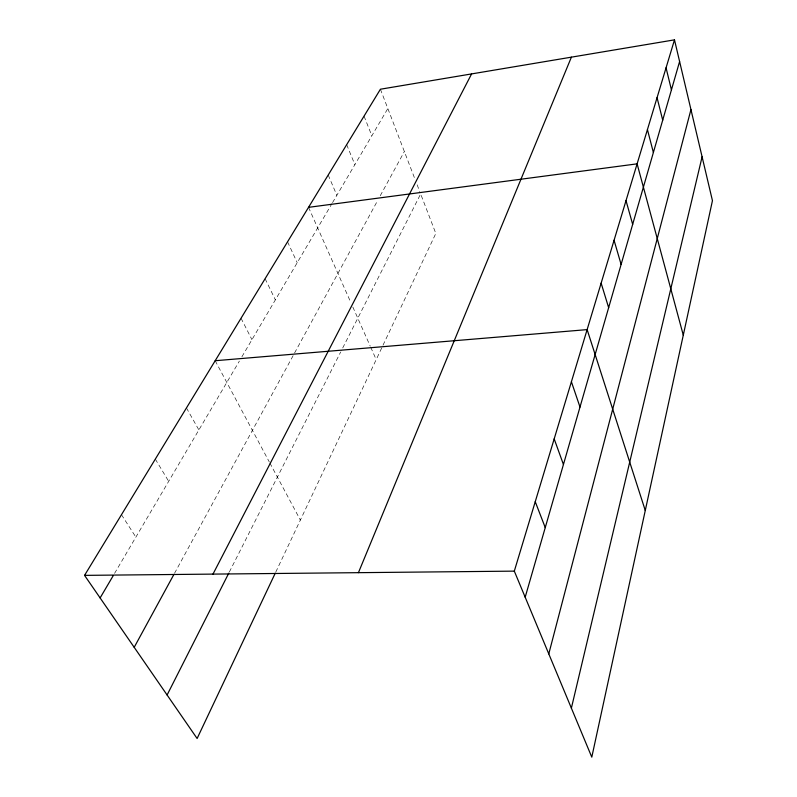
<?xml version="1.0" encoding="UTF-8"?>
<svg xmlns="http://www.w3.org/2000/svg" width="797" height="797" viewBox="0 0 797 797"><rect width="100%" height="100%" fill="white"/><g stroke="black" fill="none" stroke-linecap="round" stroke-linejoin="round"><path stroke-width="0.6" stroke-dasharray="3.98 2.99" d="M275.782 572.067L382.48 346.326M382.998 345.221L435.829 233.451L420.657 193.96L341.255 350.869M229.327 572.057L340.698 351.955M174.493 573.352L377.858 200.147M380.239 195.773L404.358 151.53M114.549 573.402L239.379 361.071M241.889 356.797L331.911 203.693M332.528 202.637L387.84 108.541M121.473 514.713L135.869 537.138M155.315 459.102L168.675 481.338M186.448 407.944L198.891 429.942M215.19 360.722L269.256 461.871M269.834 462.957L300.359 520.062M241.043 318.232L251.952 339.691M265.112 278.701L275.363 299.861M287.548 241.82L297.221 262.681M308.539 207.34L350.839 302.521M352.822 306.994L370.236 346.167M370.735 347.283L376.204 359.596M328.205 175.021L336.852 195.275M346.675 144.675L354.874 164.62M364.05 116.133L371.84 135.759M380.418 89.224L415.367 180.192M417.13 184.784L419.77 191.659"/><path stroke-width="1.2" d="M571.379 708.134L702.097 156.83M548.784 653.899L690.949 109.578M525.183 597.212L679.612 61.518M674.491 39.85L712.448 200.655L591.792 757.15L514.314 571.13L674.491 39.85L380.418 89.224L84.552 575.374L197.118 738.5L275.254 573.173M358.431 572.674L571.389 57.165M167.101 695.004L228.769 573.163M212.988 574.109L471.595 73.912M134.195 647.313L173.905 574.438M100.123 597.929L113.294 575.534M308.539 207.34L637.112 163.843L683.288 335.158M215.19 360.722L587.13 329.619L645.271 510.498M84.552 575.374L514.314 571.13M535.245 501.712L545.248 527.604M554.184 438.898L563.439 464.512M571.409 381.773L579.997 407.058M601.137 283.144L608.649 307.672M614.069 240.286L621.112 264.415M626.024 200.635L632.669 224.355M647.433 129.602L653.381 152.496M657.057 97.672L662.706 120.148M666.063 67.825L671.433 89.892"/></g></svg>
